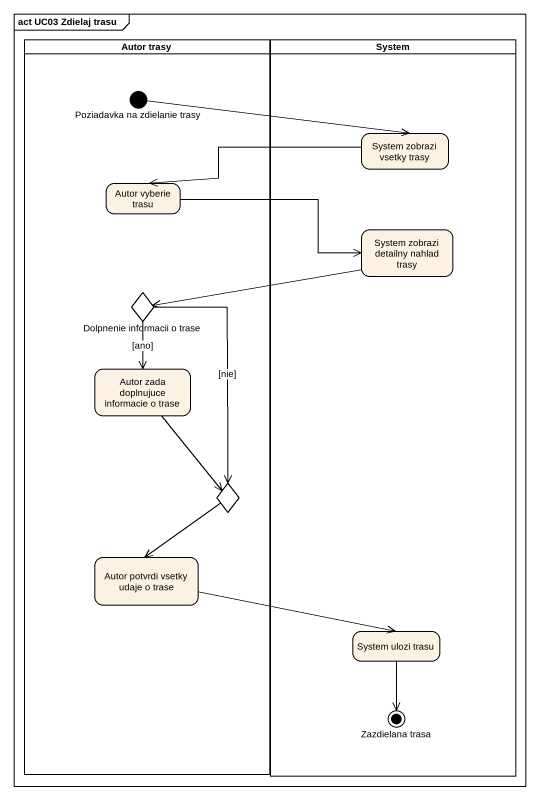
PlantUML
@startuml
mainframe act UC03 Zdielaj trasu
hide empty description
state "Autor trasy" as Autor_trasy <<partition>> {
  state "Poziadavka na zdielanie trasy" as Poziadavka_na_zdielanie <<start>>
  state "Autor vyberie trasu" as Autor_vyberie_trasu
  state "Dolpnenie informacii o trase" as Dolpnenie_informacii_o_trase <<choice>>
  state "Autor zada doplnujuce informacie o trase" as Autor_zada_doplnujuce
  state choice1 <<choice>>
  state "Autor potvrdi vsetky udaje o trase" as Autor_potvrdi_vsetky_udaje
}
state System <<partition>> {
  state "System zobrazi vsetky trasy" as System_zobrazi_vsetky_trasy
  state "System zobrazi detailny nahlad trasy" as System_zobrazi_detailny
  state "System ulozi trasu" as System_ulozi_trasu
  state "Zazdielana trasa" as Zazdielana_trasa <<end>>
}
Poziadavka_na_zdielanie -right-> System_zobrazi_vsetky_trasy
System_zobrazi_vsetky_trasy -left-> Autor_vyberie_trasu
Autor_vyberie_trasu -right-> System_zobrazi_detailny
System_zobrazi_detailny -left-> Dolpnenie_informacii_o_trase
Dolpnenie_informacii_o_trase --> Autor_zada_doplnujuce : [ano]
Dolpnenie_informacii_o_trase --> choice1 : [nie]
Autor_zada_doplnujuce --> choice1
choice1 --> Autor_potvrdi_vsetky_udaje
Autor_potvrdi_vsetky_udaje -right-> System_ulozi_trasu
System_ulozi_trasu --> Zazdielana_trasa
@enduml
